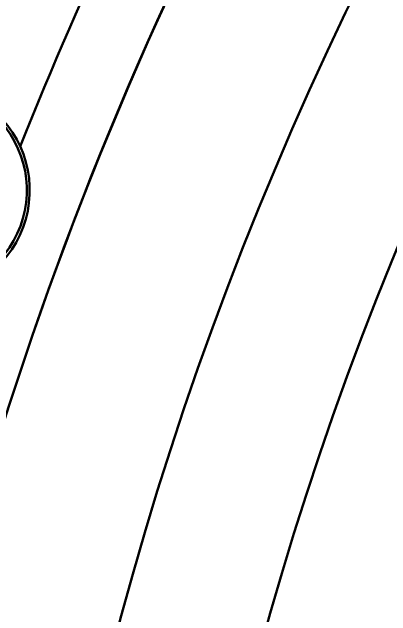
# Model space of a CAD drawing. Header units: inches. Extents: x 11 to 1621, y 11 to 1332.
# Drawn here: x 1199.06 to 1204.27, y 371.03 to 379.33 of the extents above; entities that cross this region are included whole.
import ezdxf

# ---------------------------------------------------------------- set-up
doc = ezdxf.new("R2010")
doc.units = ezdxf.units.IN
doc.header["$LTSCALE"] = 48
doc.header["$MEASUREMENT"] = 0
doc.layers.add('Visible (ANSI)', color=7, linetype='Continuous', lineweight=50)

msp = doc.modelspace()

# ---------------------------------------------------------------- linework, layer by layer
at = {"layer": 'Visible (ANSI)'}
for radius in [48.3125, 46.34375]:
    msp.add_circle((1247.196979, 358.380235), radius, dxfattribs=at)
for centre, radius, start, end in [((1247.196979, 358.380235), 51.6875, 150.5600044, 158.3089684), ((1247.196979, 358.380235), 50.62647, 150.4164762, 174.5630497), ((1247.196979, 358.380235), 50.625, 150.3890484, 174.5628914), ((1197.843336, 376.881193), 1.456693, 272.7451981, 55.5221044), ((1197.843336, 376.881193), 1.417323, 273.3175076, 55.0202674)]:
    msp.add_arc(centre, radius, start, end, dxfattribs=at)

doc.saveas('drawing.dxf')
